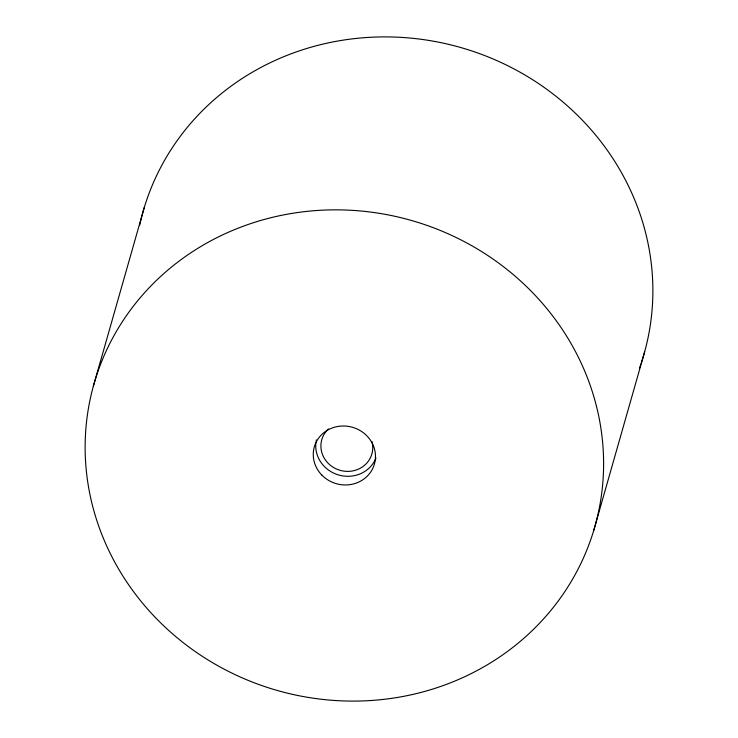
<?xml version="1.0" encoding="UTF-8"?>
<svg xmlns="http://www.w3.org/2000/svg" width="738" height="738" viewBox="0 0 738 738"><rect width="100%" height="100%" fill="white"/><g stroke="black" fill="none" stroke-linecap="round" stroke-linejoin="round"><path stroke-width="1.11" d="M93.339 386.251L144.307 207.396M593.693 530.604A260.403 244.389 15.9 0 0 281.187 215.385A260.403 244.389 15.9 0 0 158.227 620.437A260.403 244.389 15.9 0 0 593.693 530.604L644.661 351.749M139.667 225.219A260.403 244.389 15.9 0 1 458.335 46.854A260.403 244.389 15.9 0 1 641.101 363.502M640.769 364.48A260.403 244.389 15.9 0 1 639.422 368.345M371.961 441.61A26.042 24.437 15.9 0 1 340.605 470.466A26.042 24.437 15.9 0 1 327.552 429.802M327.995 429.359A26.042 24.437 15.9 0 1 328.447 428.935M375.993 458.003A31.245 29.326 15.9 0 1 339.36 475.189A31.245 29.326 15.9 0 1 315.984 442.053M316.224 440.595A31.245 29.326 15.9 0 1 316.371 439.876M321.971 475.217A31.245 29.326 15.9 0 0 374.267 464.571A31.245 29.326 15.9 0 0 336.869 426.647A31.245 29.326 15.9 0 0 321.971 475.217"/></g></svg>
